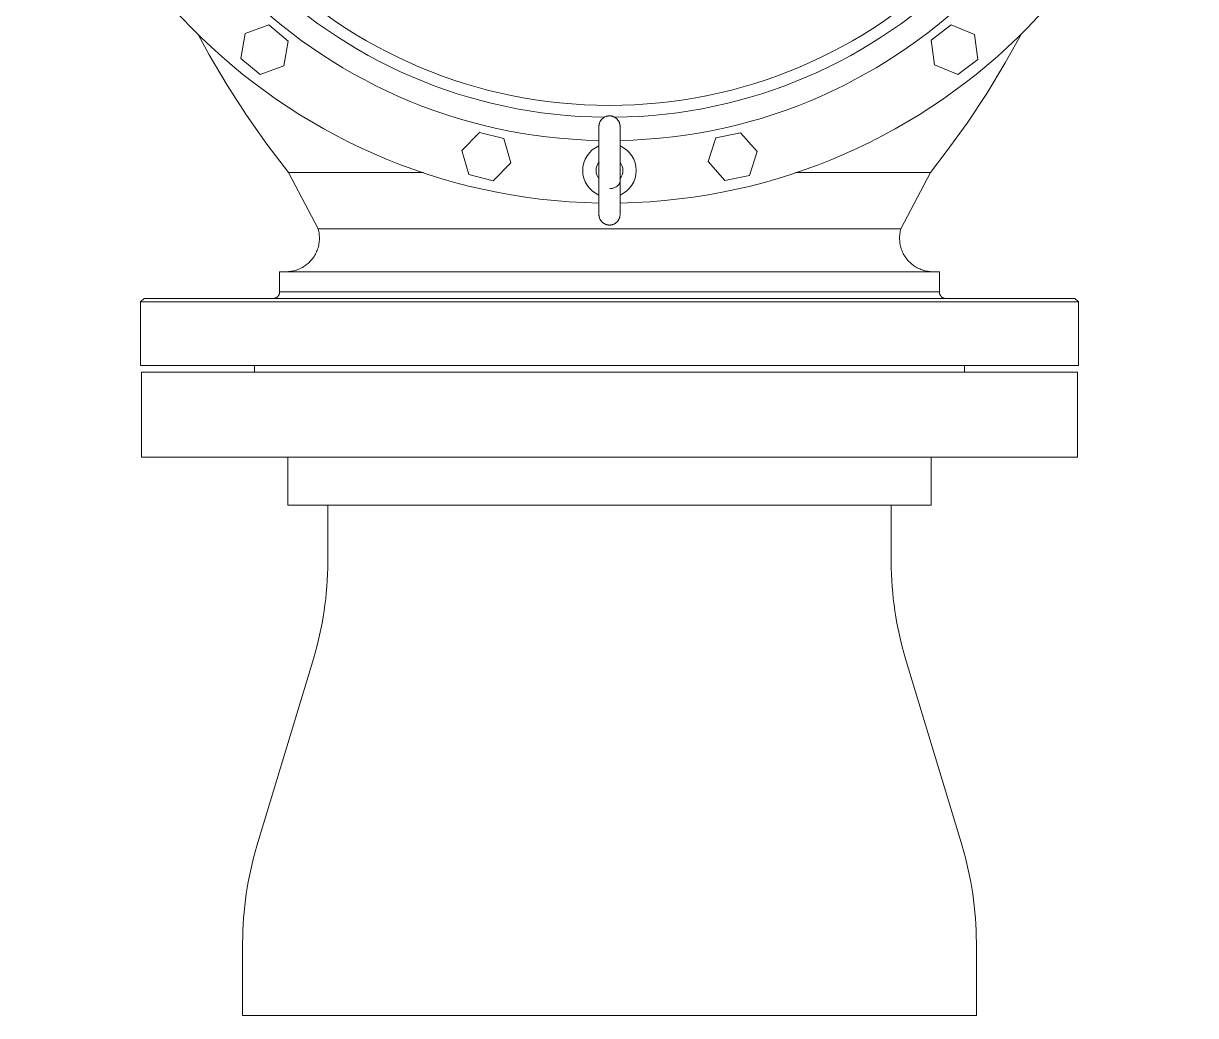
# Model space of a CAD drawing. Extents: x -181672 to 290600, y -29000 to 395522.
# Drawn here: x -171703.6 to -171353.6, y 25266.3 to 25562.5 of the extents above; entities that cross this region are included whole.
import ezdxf

# ---------------------------------------------------------------- set-up
doc = ezdxf.new("R2010")
doc.units = 0
doc.header["$LTSCALE"] = 10
doc.layers.add('XFM7P20PCW$0$G-IMPT', color=252, linetype='Continuous', lineweight=9)
doc.layers.add('XFM7P20PCW$0$M-PIPE--4', color=252, linetype='Continuous', lineweight=9)

# ---------------------------------------------------------------- blocks, each defined once
blk = doc.blocks.new('XFM7P20PCW$0$R8-6')
at = {"color": 0, "linetype": 'ByBlock'}
for p, q in [((-8.414, 0), (8.414, 0)), ((-8.414, 0), (-8.414, -1.698)), ((8.414, 0), (8.414, -1.698)), ((-8.84, -4.589), (-10.527, -10.175)), ((8.84, -4.589), (10.527, -10.175)), ((-10.954, -15.24), (-10.954, -13.065)), ((10.954, -15.24), (10.954, -13.065)), ((10.954, -15.24), (-10.954, -15.24))]:
    blk.add_line(p, q, dxfattribs=at)
for centre, start, end in [((-18.414, -1.698), 343.2016, 0), ((18.414, -1.698), 180, 196.7984), ((-0.954, -13.065), 163.2016, 180), ((0.954, -13.065), 0, 16.7984)]:
    blk.add_arc(centre, 10, start, end, dxfattribs=at)
blk = doc.blocks.new('XFM7P20PCW$0$SL150')
for p, q in [((3.96875, 13.97), (1.42875, 13.97)), ((1.42875, -13.97), (1.42875, 13.97)), ((3.96875, -13.97), (3.96875, 13.97)), ((1.42875, 9.604375), (0, 9.604375)), ((0, -9.604375), (0, 9.604375)), ((1.42875, -9.604375), (0, -9.604375)), ((3.96875, -13.97), (1.42875, -13.97))]:
    blk.add_line(p, q)
blk = doc.blocks.new('XFM7P20PCW$0$HTS 150A-3D_dwg-5203735-參考樓層')
at = {"layer": 'XFM7P20PCW$0$G-IMPT'}
for p, q in [((204.5, 140), (203.5, 139)), ((203.5, 139), (203.5, -139)), ((223.5, 140), (204.5, 140)), ((204.5, 140), (204.5, -140)), ((223.5, -140), (223.5, 140)), ((121.75, 102.07), (124.64, 109)), ((124.64, 109), (132.09, 109.96)), ((132.09, 109.96), (136.64, 103.99)), ((225.5, 106), (223.5, 106)), ((225.5, -106), (225.5, 106)), ((126.31, 96.1), (121.75, 102.07)), ((136.64, 103.99), (133.75, 97.07)), ((201.5, 98.5), (195.5, 98.5)), ((195.5, 98.5), (195.5, -98.5)), ((201.5, -98.5), (201.5, 98.5)), ((133.75, 97.07), (126.31, 96.1)), ((182.65, 87.03), (165.83, 95.82)), ((165.83, 95.82), (165.83, 55.5)), ((182.65, 87.03), (182.65, -87.03)), ((153.98, 39.14), (159.59, 44.12)), ((159.59, 44.12), (166.72, 41.76)), ((155.5, 31.78), (153.98, 39.14)), ((166.72, 41.76), (168.23, 34.41)), ((162.62, 29.42), (155.5, 31.78)), ((168.23, 34.41), (162.62, 29.42)), ((161.44, 3.15), (161.48, 3.15)), ((175.48, 3.15), (175.51, 3.15)), ((155.71, -31.55), (162.93, -29.49)), ((162.93, -29.49), (168.32, -34.71)), ((153.89, -38.83), (155.71, -31.55)), ((168.32, -34.71), (166.5, -41.99)), ((159.28, -44.05), (153.89, -38.83)), ((166.5, -41.99), (159.28, -44.05)), ((165.83, -55.5), (165.83, -95.82)), ((165.83, -95.82), (182.65, -87.03)), ((121.8, -101.76), (126.6, -95.99)), ((126.6, -95.99), (134, -97.26)), ((134, -97.26), (136.59, -104.31)), ((195.5, -98.5), (201.5, -98.5)), ((124.39, -108.8), (121.8, -101.76)), ((136.59, -104.31), (131.79, -110.08)), ((223.5, -106), (225.5, -106)), ((131.79, -110.08), (124.39, -108.8)), ((203.5, -139), (204.5, -140)), ((204.5, -140), (223.5, -140))]:
    blk.add_line(p, q, dxfattribs=at)
at = {"layer": 'XFM7P20PCW$0$G-IMPT', "flags": 128}
for points in [[(124.42, 123.01), (133.16, 118.17), (142.24, 112.66), (151.09, 106.79), (159.7, 100.58), (165.83, 95.82)], [(201.5, 98.5), (201.58, 98.5), (201.66, 98.51), (201.74, 98.51), (201.82, 98.53), (201.9, 98.54), (201.98, 98.56), (202.05, 98.58), (202.13, 98.6), (202.2, 98.63), (202.28, 98.66), (202.35, 98.69), (202.42, 98.73), (202.49, 98.76), (202.56, 98.81), (202.63, 98.85), (202.69, 98.9), (202.76, 98.94), (202.82, 99), (202.88, 99.05), (202.93, 99.11), (202.99, 99.17), (203.04, 99.23), (203.09, 99.29), (203.14, 99.35), (203.18, 99.42), (203.22, 99.49), (203.26, 99.56), (203.3, 99.63), (203.33, 99.7), (203.36, 99.78), (203.39, 99.85), (203.42, 99.93), (203.44, 100), (203.46, 100.08), (203.47, 100.16), (203.48, 100.24), (203.49, 100.32), (203.5, 100.4), (203.5, 100.48)], [(185.5, 86.61), (185.9, 86.62), (186.3, 86.65), (186.7, 86.68), (187.09, 86.74), (187.49, 86.81), (187.88, 86.9), (188.26, 87), (188.65, 87.12), (189.02, 87.25), (189.39, 87.4), (189.76, 87.57), (190.12, 87.74), (190.47, 87.93), (190.81, 88.14), (191.15, 88.36), (191.47, 88.59), (191.79, 88.84), (192.09, 89.09), (192.39, 89.36), (192.67, 89.65), (192.95, 89.94), (193.21, 90.24), (193.46, 90.55), (193.69, 90.88), (193.91, 91.21), (194.12, 91.55), (194.32, 91.9), (194.5, 92.26), (194.67, 92.62), (194.82, 92.99), (194.96, 93.37), (195.08, 93.75), (195.19, 94.13), (195.28, 94.52), (195.35, 94.91), (195.41, 95.31), (195.46, 95.71), (195.49, 96.11), (195.5, 96.51), (195.5, 96.61)], [(182.65, 87.03), (183.04, 86.92), (183.43, 86.83), (183.82, 86.76), (184.22, 86.7), (184.61, 86.65), (185.01, 86.62), (185.41, 86.61), (185.5, 86.61)], [(148.95, 0), (148.95, 0.13), (148.96, 0.25), (148.97, 0.38), (148.99, 0.5), (149.01, 0.63), (149.04, 0.75), (149.07, 0.87), (149.11, 0.99), (149.15, 1.11), (149.2, 1.23), (149.25, 1.34), (149.31, 1.45), (149.37, 1.56), (149.43, 1.67), (149.5, 1.78), (149.57, 1.88), (149.65, 1.98), (149.73, 2.08), (149.82, 2.17), (149.91, 2.26), (150, 2.35), (150.09, 2.43), (150.19, 2.51), (150.29, 2.58), (150.4, 2.65), (150.51, 2.72), (150.62, 2.78), (150.73, 2.84), (150.84, 2.89), (150.96, 2.94), (151.08, 2.98), (151.2, 3.02), (151.32, 3.05), (151.44, 3.08), (151.56, 3.1), (151.69, 3.12), (151.81, 3.14), (151.94, 3.15), (152.07, 3.15), (152.1, 3.15)], [(178.4, 3.15), (178.39, 3.15), (178.36, 3.15), (178.31, 3.15), (178.23, 3.15), (178.14, 3.15), (178.02, 3.15), (177.89, 3.15), (177.73, 3.15), (177.56, 3.15), (177.36, 3.15), (177.15, 3.15), (176.91, 3.15), (176.66, 3.15), (176.39, 3.15), (176.1, 3.15), (175.8, 3.15), (175.48, 3.15), (175.14, 3.15), (174.78, 3.15), (174.41, 3.15), (174.03, 3.15), (173.63, 3.15), (173.22, 3.15), (172.79, 3.15), (172.35, 3.15), (171.91, 3.15), (171.45, 3.15), (170.98, 3.15), (170.5, 3.15), (170.02, 3.15), (169.52, 3.15), (169.02, 3.15), (168.51, 3.15), (168, 3.15), (167.49, 3.15), (166.97, 3.15), (166.44, 3.15), (165.92, 3.15), (165.39, 3.15), (164.87, 3.15), (164.34, 3.15), (163.82, 3.15), (163.3, 3.15), (162.78, 3.15), (162.26, 3.15), (161.75, 3.15), (161.25, 3.15), (160.75, 3.15), (160.26, 3.15), (159.78, 3.15), (159.3, 3.15), (158.84, 3.15), (158.39, 3.15), (157.94, 3.15), (157.51, 3.15), (157.09, 3.15), (156.69, 3.15), (156.29, 3.15), (155.92, 3.15), (155.55, 3.15), (155.21, 3.15), (154.87, 3.15), (154.56, 3.15), (154.26, 3.15), (153.98, 3.15), (153.72, 3.15), (153.48, 3.15), (153.25, 3.15), (153.05, 3.15), (152.86, 3.15), (152.69, 3.15), (152.55, 3.15), (152.42, 3.15), (152.32, 3.15), (152.23, 3.15), (152.17, 3.15), (152.12, 3.15), (152.1, 3.15), (152.1, 3.15)], [(152.1, 3.15), (152.11, 3.15), (152.14, 3.15), (152.19, 3.15), (152.27, 3.15), (152.36, 3.15), (152.48, 3.15), (152.61, 3.15), (152.77, 3.15), (152.94, 3.15), (153.14, 3.15), (153.35, 3.15), (153.59, 3.15), (153.84, 3.15), (154.11, 3.15), (154.4, 3.15), (154.7, 3.15), (155.02, 3.15), (155.36, 3.15), (155.72, 3.15), (155.92, 3.15)], [(168.56, 3.15), (169.07, 3.15), (169.57, 3.15), (170.06, 3.15), (170.55, 3.15), (171.02, 3.15), (171.49, 3.15), (171.95, 3.15), (172.4, 3.15), (172.83, 3.15), (173.26, 3.15), (173.56, 3.15)], [(176, 3.15), (176.13, 3.15), (176.42, 3.15), (176.69, 3.15), (176.94, 3.15), (177.17, 3.15), (177.38, 3.15), (177.57, 3.15), (177.75, 3.15), (177.9, 3.15), (178.03, 3.15), (178.15, 3.15), (178.24, 3.15), (178.31, 3.15), (178.36, 3.15), (178.39, 3.15), (178.4, 3.15)], [(178.4, 3.15), (178.53, 3.15), (178.65, 3.14), (178.78, 3.13), (178.9, 3.11), (179.03, 3.09), (179.15, 3.06), (179.27, 3.03), (179.39, 2.99), (179.51, 2.95), (179.63, 2.9), (179.74, 2.85), (179.85, 2.79), (179.97, 2.73), (180.07, 2.67), (180.18, 2.6), (180.28, 2.53), (180.38, 2.45), (180.48, 2.37), (180.57, 2.28), (180.66, 2.19), (180.75, 2.1), (180.83, 2.01), (180.91, 1.91), (180.98, 1.81), (181.05, 1.7), (181.12, 1.59), (181.18, 1.48), (181.24, 1.37), (181.29, 1.26), (181.34, 1.14), (181.38, 1.02), (181.42, 0.9), (181.45, 0.78), (181.48, 0.66), (181.5, 0.54), (181.52, 0.41), (181.54, 0.29), (181.55, 0.16), (181.55, 0.03), (181.55, 0)], [(152.1, -3.15), (151.97, -3.15), (151.85, -3.14), (151.72, -3.13), (151.6, -3.11), (151.47, -3.09), (151.35, -3.06), (151.23, -3.03), (151.11, -2.99), (150.99, -2.95), (150.87, -2.9), (150.76, -2.85), (150.65, -2.79), (150.53, -2.73), (150.43, -2.67), (150.32, -2.6), (150.22, -2.53), (150.12, -2.45), (150.02, -2.37), (149.93, -2.28), (149.84, -2.19), (149.75, -2.1), (149.67, -2.01), (149.59, -1.91), (149.52, -1.81), (149.45, -1.7), (149.38, -1.59), (149.32, -1.48), (149.26, -1.37), (149.21, -1.26), (149.16, -1.14), (149.12, -1.02), (149.08, -0.9), (149.05, -0.78), (149.02, -0.66), (149, -0.54), (148.98, -0.41), (148.96, -0.29), (148.95, -0.16), (148.95, -0.03), (148.95, 0)], [(154.5, -3.15), (154.37, -3.15), (154.08, -3.15), (153.81, -3.15), (153.56, -3.15), (153.33, -3.15), (153.12, -3.15), (152.93, -3.15), (152.75, -3.15), (152.6, -3.15), (152.47, -3.15), (152.35, -3.15), (152.26, -3.15), (152.19, -3.15), (152.14, -3.15), (152.11, -3.15), (152.1, -3.15)], [(152.1, -3.15), (152.11, -3.15), (152.14, -3.15), (152.19, -3.15), (152.27, -3.15), (152.36, -3.15), (152.48, -3.15), (152.61, -3.15), (152.77, -3.15), (152.94, -3.15), (153.14, -3.15), (153.35, -3.15), (153.59, -3.15), (153.84, -3.15), (154.11, -3.15), (154.4, -3.15), (154.7, -3.15), (155.02, -3.15), (155.36, -3.15), (155.72, -3.15), (156.09, -3.15), (156.47, -3.15), (156.87, -3.15), (157.28, -3.15), (157.71, -3.15), (158.15, -3.15), (158.59, -3.15), (159.05, -3.15), (159.52, -3.15), (160, -3.15), (160.48, -3.15), (160.98, -3.15), (161.48, -3.15), (161.99, -3.15), (162.5, -3.15), (163.01, -3.15), (163.53, -3.15), (164.06, -3.15), (164.58, -3.15), (165.11, -3.15), (165.63, -3.15), (166.16, -3.15), (166.68, -3.15), (167.2, -3.15), (167.72, -3.15), (168.24, -3.15), (168.75, -3.15), (169.25, -3.15), (169.75, -3.15), (170.24, -3.15), (170.72, -3.15), (171.2, -3.15), (171.66, -3.15), (172.11, -3.15), (172.56, -3.15), (172.99, -3.15), (173.41, -3.15), (173.81, -3.15), (174.21, -3.15), (174.58, -3.15), (174.95, -3.15), (175.29, -3.15), (175.63, -3.15), (175.94, -3.15), (176.24, -3.15), (176.52, -3.15), (176.78, -3.15), (177.02, -3.15), (177.25, -3.15), (177.45, -3.15), (177.64, -3.15), (177.81, -3.15), (177.95, -3.15), (178.08, -3.15), (178.18, -3.15), (178.27, -3.15), (178.33, -3.15), (178.38, -3.15), (178.4, -3.15), (178.4, -3.15)], [(161.94, -3.15), (161.43, -3.15), (160.93, -3.15), (160.44, -3.15), (159.95, -3.15), (159.48, -3.15), (159.01, -3.15), (158.55, -3.15), (158.1, -3.15), (157.67, -3.15), (157.24, -3.15), (156.94, -3.15)], [(178.4, -3.15), (178.39, -3.15), (178.36, -3.15), (178.31, -3.15), (178.23, -3.15), (178.14, -3.15), (178.02, -3.15), (177.89, -3.15), (177.73, -3.15), (177.56, -3.15), (177.36, -3.15), (177.15, -3.15), (176.91, -3.15), (176.66, -3.15), (176.39, -3.15), (176.1, -3.15), (175.8, -3.15), (175.48, -3.15), (175.14, -3.15), (174.78, -3.15), (174.41, -3.15), (174.03, -3.15), (173.63, -3.15), (173.5, -3.15)], [(181.55, 0), (181.55, -0.13), (181.54, -0.25), (181.53, -0.38), (181.51, -0.5), (181.49, -0.63), (181.46, -0.75), (181.43, -0.87), (181.39, -0.99), (181.35, -1.11), (181.3, -1.23), (181.25, -1.34), (181.19, -1.45), (181.13, -1.57), (181.07, -1.67), (181, -1.78), (180.93, -1.88), (180.85, -1.98), (180.77, -2.08), (180.68, -2.17), (180.59, -2.26), (180.5, -2.35), (180.41, -2.43), (180.31, -2.51), (180.21, -2.58), (180.1, -2.65), (179.99, -2.72), (179.88, -2.78), (179.77, -2.84), (179.66, -2.89), (179.54, -2.94), (179.42, -2.98), (179.3, -3.02), (179.18, -3.05), (179.06, -3.08), (178.94, -3.1), (178.81, -3.12), (178.69, -3.14), (178.56, -3.15), (178.43, -3.15), (178.4, -3.15)], [(185.5, -86.61), (185.1, -86.62), (184.7, -86.65), (184.3, -86.68), (183.91, -86.74), (183.51, -86.81), (183.12, -86.9), (182.74, -87), (182.65, -87.03)], [(195.5, -96.53), (195.49, -96.21), (195.47, -95.81), (195.43, -95.42), (195.37, -95.02), (195.3, -94.63), (195.21, -94.24), (195.11, -93.85), (194.99, -93.47), (194.86, -93.09), (194.71, -92.72), (194.55, -92.35), (194.37, -92), (194.18, -91.64), (193.97, -91.3), (193.75, -90.97), (193.52, -90.64), (193.28, -90.33), (193.02, -90.02), (192.75, -89.72), (192.47, -89.44), (192.17, -89.17), (191.87, -88.91), (191.56, -88.66), (191.24, -88.42), (190.9, -88.2), (190.56, -87.99), (190.21, -87.79), (189.86, -87.61), (189.49, -87.45), (189.12, -87.29), (188.75, -87.16), (188.37, -87.03), (187.98, -86.93), (187.59, -86.83), (187.2, -86.76), (186.8, -86.7), (186.41, -86.65), (186.01, -86.63), (185.61, -86.61), (185.5, -86.61)], [(165.83, -95.82), (157.4, -102.29), (148.73, -108.41), (139.81, -114.18), (130.68, -119.59), (124.49, -122.93)], [(203.5, -100.42), (203.49, -100.34), (203.49, -100.26), (203.47, -100.18), (203.46, -100.1), (203.44, -100.02), (203.42, -99.95), (203.4, -99.87), (203.37, -99.8), (203.34, -99.72), (203.31, -99.65), (203.27, -99.58), (203.24, -99.51), (203.19, -99.44), (203.15, -99.37), (203.1, -99.31), (203.06, -99.24), (203, -99.18), (202.95, -99.12), (202.89, -99.07), (202.83, -99.01), (202.77, -98.96), (202.71, -98.91), (202.65, -98.86), (202.58, -98.82), (202.51, -98.78), (202.44, -98.74), (202.37, -98.7), (202.3, -98.67), (202.22, -98.64), (202.15, -98.61), (202.07, -98.58), (202, -98.56), (201.92, -98.54), (201.84, -98.53), (201.76, -98.52), (201.68, -98.51), (201.6, -98.5), (201.52, -98.5), (201.5, -98.5)]]:
    blk.add_lwpolyline(points, dxfattribs=at)
at = {"layer": 'XFM7P20PCW$0$G-IMPT'}
for centre, radius, start, end in [((0, 0), 175, 1.0269, 178.9804), ((0, 0), 156.34, 1.1476, 178.8491), ((0, 0), 149.38, 0.5413, 179.4585), ((0, 0), 145.83, 359.9999, 179.9999), ((165.25, 0), 8, 89.9999, 156.5694), ((165.25, 0), 8, 23.3416, 89.9999), ((165.25, 0), 4, 89.9999, 128.0347), ((165.25, 0), 4, 51.4714, 89.9999), ((0, 0), 145.83, 179.9999, 359.9999), ((0, 0), 175, 181.0205, 358.9799), ((0, 0), 156.34, 181.141, 358.8596), ((0, 0), 149.38, 180.5413, 359.4585), ((165.25, 0), 8, 203.3769, 269.9999), ((165.25, 0), 4, 231.4707, 269.9999), ((165.25, 0), 4, 269.9999, 308.0342), ((165.25, 0), 8, 269.9999, 336.591)]:
    blk.add_arc(centre, radius, start, end, dxfattribs=at)
blk.add_open_spline([(168.52, 3.15), (168.54, 3.15), (168.6, 3.16), (168.73, 3.14), (168.92, 3.08), (169.14, 2.97), (169.31, 2.86), (169.47, 2.74), (169.67, 2.57), (170, 2.21), (170.35, 1.66), (170.63, 0.89), (170.7, 0.3), (170.7, 0)], degree=3, knots=[0.25, 0.25, 0.25, 0.25, 0.28125, 0.3125, 0.375, 0.4375, 0.46875, 0.5, 0.5625, 0.625, 0.75, 0.875, 1, 1, 1, 1], dxfattribs=at)
blk = doc.blocks.new('XFM7P20PCW$0$A$Cb93b1cc9')
at = {"layer": 'XFM7P20PCW$0$G-IMPT'}
blk.add_blockref('XFM7P20PCW$0$HTS 150A-3D_dwg-5203735-參考樓層', (323, 189), dxfattribs=at)
blk = doc.blocks.new('XFM7P20PCW')
at = {"layer": 'XFM7P20PCW$0$M-PIPE--4', "rotation": 270}
blk.add_blockref('XFM7P20PCW$0$A$Cb93b1cc9', (-171717.6379, 26006.84327), dxfattribs=at)
at = {"layer": 'XFM7P20PCW$0$M-PIPE--4', "xscale": 10, "yscale": 10, "zscale": 10, "rotation": 90}
blk.add_blockref('XFM7P20PCW$0$SL150', (-171528.63737, 25418.65875), dxfattribs=at)
at = {"layer": 'XFM7P20PCW$0$M-PIPE--4', "xscale": 10, "yscale": 10, "zscale": 10}
blk.add_blockref('XFM7P20PCW$0$R8-6', (-171528.63737, 25418.65875), dxfattribs=at)

msp = doc.modelspace()

# ---------------------------------------------------------------- block references
msp.add_blockref('XFM7P20PCW', (0, 0))

doc.saveas('drawing.dxf')
